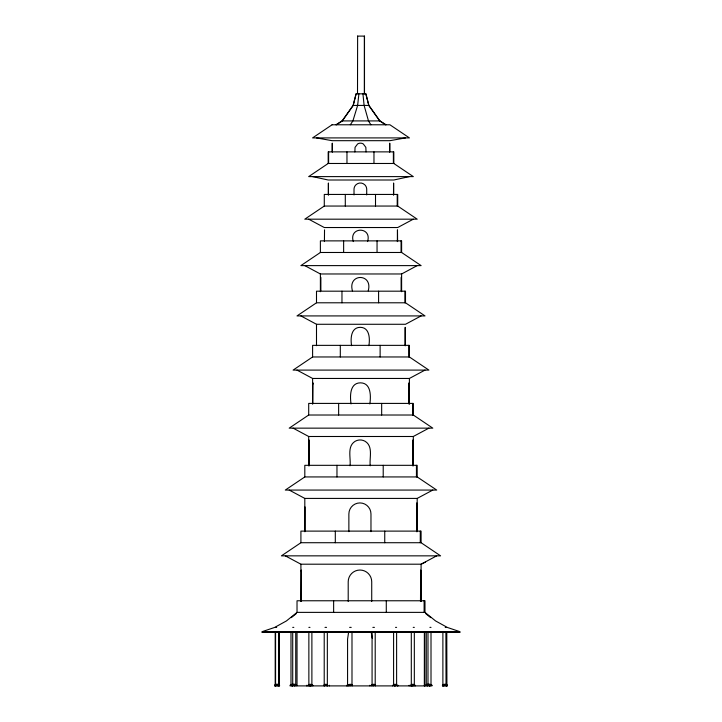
<?xml version="1.0" encoding="UTF-8"?>
<svg xmlns="http://www.w3.org/2000/svg" width="722" height="722" viewBox="0 0 722 722"><rect width="100%" height="100%" fill="white"/><g stroke="black" fill="none" stroke-linecap="round" stroke-linejoin="round"><path stroke-width="1.08" d="M424.365 632.292L424.346 685.9M305.045 506.925L305 531.663M358.906 93.824L357.625 105.43L352.905 120.917L350.296 124.78M324.53 229.84L324.422 241.581M386.026 124.78L379.925 120.917L368.888 105.43L365.892 93.824L356.108 93.824L353.22 105.43L342.977 120.005M335.974 124.78L342.075 120.917L353.112 105.43L356.108 93.824M348.609 632.292L347.571 639.123L347.571 685.9M275.569 631.867L275.569 685.259M327.49 685.124C327.869 683.969 323.176 684.014 324.214 685.259M276.679 684.609L276.679 685.259M277.483 685.259L277.483 684.609M292.094 684.609L292.094 685.259M293.827 684.609L293.827 685.259M294.63 685.259L294.63 684.609M309.973 684.609L309.973 685.259M310.785 685.259L310.785 684.609M394.699 684.609L394.699 685.259M395.503 685.259L395.503 684.609M412.415 684.609L412.415 685.259M413.219 685.259L413.219 684.609M427.37 684.609L427.37 685.259M428.173 685.259L428.173 684.609M429.094 684.609L429.094 685.259M429.906 685.259L429.906 684.609M275.912 684.736L275.975 685.259M324.99 684.609L324.99 685.259M326.552 685.259L326.552 684.609M349.647 684.609L349.647 685.259M351.208 685.259L351.208 684.609M372.859 684.609L372.859 685.259M374.42 685.259L374.42 684.609M443.669 684.609L443.669 685.259M445.23 685.259L445.23 684.609M278.187 685.259L278.187 684.609M291.39 684.609L291.39 685.259M293.123 684.609L293.123 685.259M295.334 685.259L295.334 684.609M309.269 684.609L309.224 685.9M311.48 685.259L311.48 684.609M393.995 684.609L393.995 685.259M396.207 685.259L396.207 684.609M411.711 684.609L411.711 685.259M413.923 685.259L413.923 684.609M426.666 684.609L426.666 685.259M428.399 684.609L428.399 685.259M430.61 685.259L430.61 684.609M275.416 684.609L275.371 685.9M324.422 684.609L324.431 685.9M327.129 685.259L327.129 684.609M349.069 684.609L349.069 685.259M351.776 685.259L351.776 684.609M372.29 684.609L372.29 685.259M374.998 685.259L374.998 684.609M443.1 684.609L443.082 685.9M445.808 685.259L445.808 684.609M446.629 685.9L446.584 684.609M278.593 685.259L278.593 631.867M295.74 685.259C296.95 683.788 289.775 683.788 290.993 685.259M311.886 685.259C312.987 683.978 307.771 683.978 308.863 685.259M396.613 685.259C397.705 683.978 392.488 683.978 393.589 685.259M414.329 685.259C415.43 683.978 410.204 683.978 411.305 685.259M431.007 685.259C432.225 683.788 425.05 683.788 426.26 685.259M279.116 685.259C280.289 683.869 274.026 683.869 275.199 685.259M278.71 685.259L278.71 631.867M351.993 685.259C353.121 683.969 347.733 683.969 348.861 685.259M375.205 685.259C376.333 683.969 370.946 683.969 372.074 685.259M446.584 685.259C448.588 684.221 441.62 683.707 442.884 685.259M446.015 685.259L446.015 631.867M297.022 612.373L286.417 620.947L274.613 627.454L261.96 631.723L460.04 631.723L447.387 627.454L435.583 620.947L424.978 612.373L297.022 612.373L297.022 600.767L424.978 600.767L424.978 612.373M291.309 617.635L296.2 613.682M328.185 163.479L308.682 176.61L413.318 176.61L393.815 163.479L328.185 163.479L328.185 151.873L393.815 151.873L393.815 163.479M324.286 206.05L304.792 219.181L417.208 219.181L397.714 206.05L324.286 206.05L324.286 194.435L397.714 194.435L397.714 206.05M320.387 252.483L300.893 265.615L421.106 265.615L401.613 252.483L320.387 252.483L320.387 240.877L401.613 240.877L401.613 252.483M316.498 302.789L296.995 315.92L425.005 315.92L405.502 302.789L316.498 302.789L316.498 291.183L405.502 291.183L405.502 302.789M312.599 356.966L293.105 370.097L428.895 370.097L409.401 356.966L312.599 356.966L312.599 345.36L409.401 345.36L409.401 356.966M308.7 415.015L289.206 428.146L432.794 428.146L413.3 415.015L308.7 415.015L308.7 403.408L413.3 403.408L413.3 415.015M304.81 476.935L285.307 490.067L436.693 490.067L417.19 476.935L304.81 476.935L304.81 465.32L417.19 465.32L417.19 476.935M300.912 542.718L281.418 555.85L440.582 555.85L421.088 542.718L300.912 542.718L300.912 531.112L421.088 531.112L421.088 542.718M336.308 124.78L342.336 120.917M413.318 219.181L397.714 227.529L324.286 227.529L308.682 219.181M304.792 265.615L320.387 273.972L401.613 273.972L417.208 265.615M421.106 315.92L405.502 324.277L316.498 324.277L300.893 315.92M296.995 370.097L312.599 378.454L409.401 378.454L425.005 370.097M293.105 428.146L308.7 436.494L413.3 436.494L428.895 428.146M289.206 490.067L304.81 498.415L417.19 498.415L432.794 490.067M436.693 555.85L421.088 564.198L300.912 564.198L285.307 555.85M425.565 562.068L421.088 564.198L421.088 601.173M409.419 176.61L393.815 180.004L328.185 180.004L312.581 176.61M405.529 137.911L389.925 140.682L332.075 140.682L316.471 137.911M357.507 36.1L364.493 36.1L364.493 93.824M353.112 105.43L368.888 105.43M342.075 120.917L379.925 120.917M275.569 627.373L276.679 627.373M292.717 627.373L293.827 627.373M308.863 627.373L309.973 627.373M324.99 627.373L326.552 627.373M349.647 627.373L351.208 627.373M372.859 627.373L374.42 627.373M395.503 627.373L396.613 627.373M413.219 627.373L414.329 627.373M429.906 627.373L431.007 627.373M445.23 627.373L446.015 627.373M261.96 632.364L460.04 632.364M446.422 685.259L442.676 685.259L442.676 685.9M424.978 685.9L297.022 685.9L297.022 632.084M385.692 124.78L379.664 120.917L368.78 105.43L365.819 93.824M425.8 613.682L430.691 617.635M446.566 684.736L446.422 631.867M427.993 685.259L427.993 631.867M292.717 685.259L292.717 631.867M446.205 684.609L446.223 685.9M278.9 684.609L278.918 685.9M278.502 684.609L278.539 685.9M370.891 124.78L368.482 120.917L364.114 105.43L362.931 93.824M371.225 632.292L372.182 638.185M312.996 384.041L312.924 382.84L312.77 403.95M301.417 571.616L301.318 570.037L301.128 601.453M424.735 632.292L424.753 685.9M447.387 685.259L447.387 685.9L442.451 685.9L442.451 685.259M447.008 685.259L447.008 685.9M446.801 631.867L446.801 684.609M444.878 685.259L444.96 685.9M444.454 684.609L444.454 685.259M443.461 685.259L443.461 685.9M442.884 631.867L442.884 684.609M431.007 631.867L431.007 684.609M430.24 685.259L430.24 685.9M429.545 685.259L429.545 685.9M429.464 685.259L429.464 685.9M427.812 685.259L427.731 685.9M427.036 685.259L427.036 685.9M426.26 631.867L426.26 684.609M424.121 600.767L424.121 612.373M420.872 601.453L420.682 570.037L420.493 601.453M420.276 531.112L420.276 542.718M417.19 498.415L417.19 531.645M416.991 531.663L416.811 502.927L416.63 531.663M416.441 465.32L416.441 476.935M415.285 685.9L415.285 685.259L410.349 685.259L410.349 685.9M414.329 631.867L414.329 684.609M414.094 685.259L414.094 685.9M413.3 436.494L413.3 465.699M413.11 465.798L412.948 439.951L412.776 465.798M412.858 685.259L412.858 685.9M412.776 685.259L412.776 685.9M412.596 403.408L412.596 415.015M411.666 685.259L411.666 685.9M411.585 685.259L411.585 685.9M411.305 631.867L411.305 684.609M409.401 378.454L409.401 403.932M409.23 403.95L409.076 382.84L408.923 403.95M409.157 685.259L409.157 685.9M408.751 345.36L408.751 356.966M405.349 345.703L405.204 327.337L405.06 345.703M404.907 291.183L404.907 302.789M401.613 273.972L401.613 291.706M401.468 290.849L401.333 277.23L401.206 290.849M401.062 240.877L401.062 252.483M397.939 685.259L397.939 685.9M397.587 241.581L397.47 229.84L397.353 241.581M397.569 685.9L397.569 685.259L392.633 685.259L392.633 685.9M397.217 194.435L397.217 206.05M396.613 631.867L396.613 684.609M395.142 685.259L395.142 685.9M395.06 685.259L395.06 685.9M394.51 685.259L394.51 685.9M393.698 194.949L393.598 183L393.49 194.949M393.589 631.867L393.589 684.609M393.382 151.873L393.382 163.479M389.817 151.945L389.727 143.155L389.636 151.945M386.288 600.767L386.288 612.373M384.745 531.112L384.745 542.718M383.211 465.32L383.211 476.935M381.667 403.408L381.667 415.015M380.124 345.36L380.124 356.966M378.59 291.183L378.59 302.789M377.046 240.877L377.046 252.483M375.512 194.435L375.512 206.05M375.359 685.9L375.359 685.259L371.929 685.259L371.929 685.9M375.205 631.867L375.205 684.609M373.969 151.873L373.969 163.479M373.644 684.609L373.644 685.259M373.292 685.259L373.292 685.9M372.074 631.867L372.074 684.609M371.722 601.453L371.722 581.797A11.76 11.76 0 0 0 359.962 570.037A11.76 11.76 0 0 0 348.203 581.797L348.203 601.453M370.973 531.663L370.973 513.974A11.056 11.056 0 0 0 359.926 502.927A11.056 11.056 0 0 0 348.87 513.974L348.87 531.663M370.233 465.798C369.213 457.956 373.482 446.53 365.179 441.322A9.964 9.964 0 0 0 355.08 441.322C346.777 446.53 351.045 457.956 350.026 465.798M369.854 403.95C370.946 396.414 371.279 382.904 360.449 382.84C349.619 382.904 349.944 396.414 351.036 403.95M369.863 685.259L369.863 685.9M368.879 345.703C370.052 338.934 369.691 327.319 360.242 327.337C350.793 327.319 350.432 338.934 351.596 345.703M368.229 290.849C373.202 273.042 347.453 273.042 352.426 290.849M367.561 241.581C372.317 226.401 348.564 226.401 353.311 241.581M366.713 194.949L366.713 189.399A6.435 6.426 0 0 0 364.854 184.868A6.317 6.317 0 0 0 355.874 184.868A6.435 6.426 0 0 0 354.015 189.399L354.015 194.949M366.036 151.945L365.846 147.342L363.247 143.913A5.541 5.541 0 0 0 357.661 143.913L355.053 147.342L354.863 151.945M364.375 36.1L364.375 93.824M357.625 36.1L357.507 93.824M352.137 685.9L352.137 685.259L348.708 685.259L348.708 685.9M351.993 631.867L351.993 684.609M350.423 684.609L350.423 685.259M350.071 685.259L350.071 685.9M346.966 151.873L346.966 163.479M346.641 685.259L346.641 685.9M345.296 194.435L345.296 206.05M343.636 240.877L343.636 252.483M341.966 291.183L341.966 302.789M340.306 345.36L340.306 356.966M338.636 403.408L338.636 415.015M336.966 465.32L336.966 476.935M335.306 531.112L335.306 542.718M333.636 600.767L333.636 612.373M332.364 151.945L332.273 143.155L332.174 151.945M329.367 685.259L329.367 685.9M328.618 151.873L328.618 163.479M328.501 194.949L328.402 183L328.293 194.949M327.49 685.9L327.49 685.259L324.061 685.259L324.061 685.9M327.337 631.867L327.337 684.609M326.858 685.259L326.94 685.9M325.775 684.609L325.775 685.259M324.214 631.867L324.214 684.609M320.794 290.849L320.667 277.23L320.532 290.849M320.387 273.972L320.387 291.706M316.498 324.277L316.498 345.694M312.843 685.9L312.843 685.259L307.906 685.259L307.906 685.9M312.599 378.454L312.599 403.932M311.886 631.867L311.886 684.609M311.651 685.259L311.651 685.9M310.415 685.259L310.415 685.9M310.334 685.259L310.334 685.9M309.224 465.798L309.052 439.951L308.89 465.798M309.142 685.259L309.142 685.9M308.863 631.867L308.863 684.609M308.7 436.494L308.7 465.699M306.715 685.259L306.715 685.9M304.81 498.415L304.81 531.645M300.912 564.198L300.912 601.173M295.74 631.867L295.74 684.609M294.964 685.259L294.964 685.9M294.188 685.259L294.269 685.9M292.536 685.259L292.536 685.9M292.455 685.259L292.455 685.9M291.76 685.259L291.76 685.9M290.993 631.867L290.993 684.609M279.324 685.259L279.324 685.9M279.116 631.867L279.116 684.609M277.04 685.259L277.122 685.9M275.777 685.259L275.777 685.9M275.199 631.867L275.199 684.609M274.992 685.259L274.992 685.9M278.439 684.934L278.439 684.934M332.075 124.78L312.581 137.911L409.419 137.911L389.925 124.78L332.075 124.78M279.549 685.259L274.613 685.259L274.613 685.9L279.549 685.9L279.549 685.259M296.697 685.259L290.036 685.259L290.036 685.9L296.697 685.9L296.697 685.259M431.964 685.259L425.303 685.259L425.303 685.9L431.964 685.9L431.964 685.259"/></g></svg>
